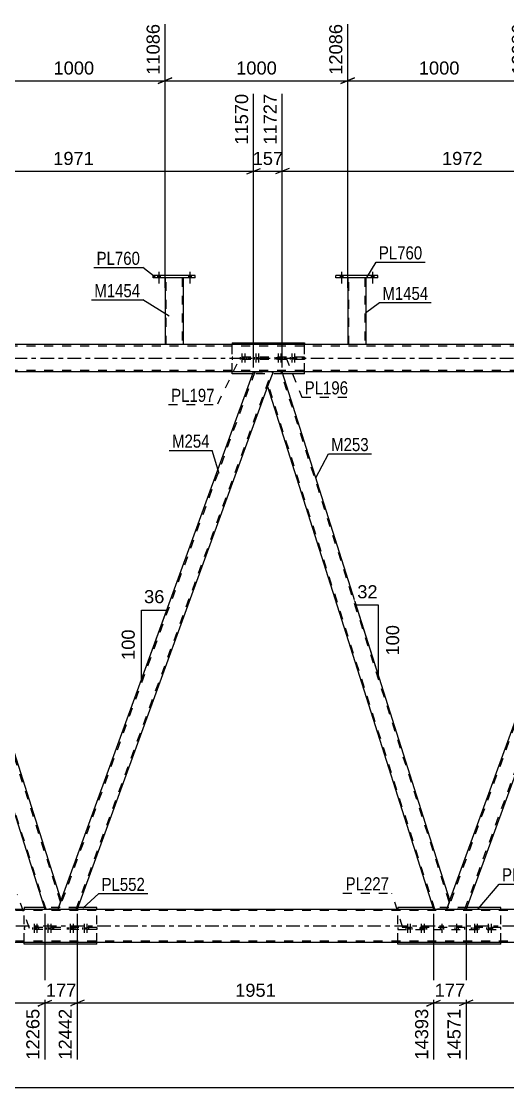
# Model space of a CAD drawing. Header units: millimetres. Extents: x -135 to 706, y -401 to 193.
# Drawn here: x 372 to 478.5, y -159.9 to 73.9 of the extents above; entities that cross this region are included whole.
import ezdxf

# ---------------------------------------------------------------- set-up
doc = ezdxf.new("R2010")
doc.units = ezdxf.units.MM
doc.linetypes.add('DXK_LINE_DOT2', pattern=[3.9198, 1.9599, -1.9599])
doc.linetypes.add('DXK_LINE_DOT3', pattern=[5.9187, 2.979, -0.9799, 0.9799, -0.9799])
doc.styles.add('Arial', font='arial.ttf', dxfattribs={"height": 0.2})
doc.styles.add('Arial Narrow', font='ARIALN.TTF', dxfattribs={"height": 0.2})

# ---------------------------------------------------------------- blocks, each defined once
blk = doc.blocks.new('Bolt-717262918-3137 - 3120')
at = {"color": 1, "linetype": 'DXK_LINE_DOT2'}
for p, q in [((382.37, -124.76), (382.37, -125.24)), ((382.73, -123.96), (382.73, -126.96)), ((382.97, -124.76), (382.97, -125.24)), ((383.09, -124.76), (383.09, -125.24)), ((383.33, -123.96), (383.33, -126.96)), ((383.69, -124.76), (383.69, -125.24)), ((385.39, -124.76), (385.39, -125.24)), ((385.75, -123.96), (385.75, -126.96)), ((385.99, -124.76), (385.99, -125.24)), ((386.11, -124.76), (386.11, -125.24)), ((386.35, -123.96), (386.35, -126.96)), ((386.71, -124.76), (386.71, -125.24))]:
    blk.add_line(p, q, dxfattribs=at)
blk = doc.blocks.new('Bolt-717262918-3342 - 3120')
at = {"color": 1, "linetype": 'DXK_LINE_DOT2'}
for p, q in [((419.96, 0.24), (419.96, -0.24)), ((420.32, 1.04), (420.32, -1.96)), ((420.56, 0.24), (420.56, -0.24)), ((420.68, 0.24), (420.68, -0.24)), ((420.92, 1.04), (420.92, -1.96)), ((421.28, 0.24), (421.28, -0.24)), ((422.97, 0.24), (422.97, -0.24)), ((423.33, 1.04), (423.33, -1.96)), ((423.58, 0.24), (423.58, -0.24)), ((423.69, 0.24), (423.69, -0.24)), ((423.94, 1.04), (423.94, -1.96)), ((424.3, 0.24), (424.3, -0.24))]:
    blk.add_line(p, q, dxfattribs=at)
blk = doc.blocks.new('Bolt-717262918-3162 - 3120')
at = {"color": 1, "linetype": 'DXK_LINE_DOT2'}
for p, q in [((463.76, -124.76), (463.76, -125.24)), ((463.76, -124.76), (463.76, -125.24)), ((464.12, -123.96), (464.12, -126.96)), ((464.12, -123.96), (464.12, -126.96)), ((464.48, -124.76), (464.48, -125.24)), ((464.48, -124.76), (464.48, -125.24)), ((466.96, -124.76), (466.96, -125.24)), ((466.96, -124.76), (466.96, -125.24)), ((467.32, -123.96), (467.32, -126.96)), ((467.32, -123.96), (467.32, -126.96)), ((467.68, -124.76), (467.68, -125.24)), ((467.68, -124.76), (467.68, -125.24))]:
    blk.add_line(p, q, dxfattribs=at)
blk = doc.blocks.new('Bolt-717262918-3400 - 3120')
at = {"linetype": 'Continuous'}
for points in [[(401.82, 17.64), (402.38, 17.64), (402.38, 18.12), (401.82, 18.12)], [(401.82, 17.64), (402.38, 17.64), (402.38, 18.12), (401.82, 18.12)], [(408.62, 17.64), (409.18, 17.64), (409.18, 18.12), (408.62, 18.12)], [(408.62, 17.64), (409.18, 17.64), (409.18, 18.12), (408.62, 18.12)]]:
    blk.add_hatch(color=1, dxfattribs=at).paths.add_polyline_path(points)
at = {"color": 1, "linetype": 'Continuous'}
for p, q in [((402.1, 18.92), (402.1, 16.4)), ((402.1, 18.92), (402.1, 16.4)), ((408.9, 18.92), (408.9, 16.4)), ((408.9, 18.92), (408.9, 16.4)), ((401.82, 18.12), (401.82, 17.64)), ((401.82, 18.12), (401.82, 17.64)), ((402.38, 18.12), (402.38, 17.64)), ((402.38, 18.12), (402.38, 17.64)), ((408.62, 18.12), (408.62, 17.64)), ((408.62, 18.12), (408.62, 17.64)), ((409.18, 18.12), (409.18, 17.64)), ((409.18, 18.12), (409.18, 17.64))]:
    blk.add_line(p, q, dxfattribs=at)
blk = doc.blocks.new('Part-717262918-3303 - 3120')
at = {"color": 7, "linetype": 'DXK_LINE_DOT2'}
for p, q in [((423.12, -3), (380.26, -120.79)), ((384, -120.79), (426.86, -3)), ((422.86, -3), (427.12, -3)), ((427.12, -3), (425.95, -6.21)), ((380.73, -118.79), (380, -120.79)), ((384.26, -120.79), (380, -120.79))]:
    blk.add_line(p, q, dxfattribs=at)
at = {"color": 2, "linetype": 'Continuous'}
for p, q in [((380.73, -118.79), (422.86, -3)), ((425.95, -6.21), (384.26, -120.79))]:
    blk.add_line(p, q, dxfattribs=at)
blk = doc.blocks.new('Part-717262918-3308 - 3120')
at = {"color": 7, "linetype": 'DXK_LINE_DOT2'}
for p, q in [((508.26, -3), (465.39, -120.79)), ((469.14, -120.79), (512.01, -3)), ((508.01, -3), (512.26, -3)), ((512.26, -3), (511.1, -6.21)), ((465.86, -118.8), (465.13, -120.79)), ((469.39, -120.79), (465.13, -120.79))]:
    blk.add_line(p, q, dxfattribs=at)
at = {"color": 2, "linetype": 'Continuous'}
for p, q in [((465.86, -118.8), (508.01, -3)), ((511.1, -6.21), (469.39, -120.79))]:
    blk.add_line(p, q, dxfattribs=at)
blk = doc.blocks.new('Bolt-717262918-3340 - 3120')
at = {"color": 1, "linetype": 'DXK_LINE_DOT2'}
for p, q in [((427.87, 0.24), (427.87, -0.24)), ((428.23, 1.04), (428.23, -1.96)), ((428.47, 0.24), (428.47, -0.24)), ((428.59, 0.24), (428.59, -0.24)), ((428.83, 1.04), (428.83, -1.96)), ((429.19, 0.24), (429.19, -0.24)), ((430.88, 0.24), (430.88, -0.24)), ((431.24, 1.04), (431.24, -1.96)), ((431.48, 0.24), (431.48, -0.24)), ((431.6, 0.24), (431.6, -0.24)), ((431.84, 1.04), (431.84, -1.96)), ((432.2, 0.24), (432.2, -0.24))]:
    blk.add_line(p, q, dxfattribs=at)
blk = doc.blocks.new('Bolt-717262918-3341 - 3120')
at = {"linetype": 'Continuous'}
for points in [[(441.82, 17.64), (442.38, 17.64), (442.38, 18.12), (441.82, 18.12)], [(441.82, 17.64), (442.38, 17.64), (442.38, 18.12), (441.82, 18.12)], [(448.62, 17.64), (449.18, 17.64), (449.18, 18.12), (448.62, 18.12)], [(448.62, 17.64), (449.18, 17.64), (449.18, 18.12), (448.62, 18.12)]]:
    blk.add_hatch(color=1, dxfattribs=at).paths.add_polyline_path(points)
at = {"color": 1, "linetype": 'Continuous'}
for p, q in [((442.1, 18.92), (442.1, 16.4)), ((442.1, 18.92), (442.1, 16.4)), ((448.9, 18.92), (448.9, 16.4)), ((448.9, 18.92), (448.9, 16.4)), ((441.82, 18.12), (441.82, 17.64)), ((441.82, 18.12), (441.82, 17.64)), ((442.38, 18.12), (442.38, 17.64)), ((442.38, 18.12), (442.38, 17.64)), ((448.62, 18.12), (448.62, 17.64)), ((448.62, 18.12), (448.62, 17.64)), ((449.18, 18.12), (449.18, 17.64)), ((449.18, 18.12), (449.18, 17.64))]:
    blk.add_line(p, q, dxfattribs=at)
blk = doc.blocks.new('Part-717262918-3389 - 3120')
at = {"color": 2, "linetype": 'Continuous'}
for p, q in [((427.12, -3), (425.95, -6.21)), ((465.86, -118.8), (429.13, -3)), ((425.95, -6.21), (462.3, -120.79)), ((465.86, -118.8), (465.59, -119.53)), ((465.59, -119.53), (465.13, -120.79))]:
    blk.add_line(p, q, dxfattribs=at)
at = {"color": 7, "linetype": 'DXK_LINE_DOT2'}
for p, q in [((429.13, -3), (427.12, -3)), ((465.73, -119.16), (428.88, -3)), ((462.55, -120.79), (426.09, -5.84)), ((465.84, -118.85), (465.59, -119.53)), ((465.13, -120.79), (462.3, -120.79))]:
    blk.add_line(p, q, dxfattribs=at)
blk = doc.blocks.new('Part-717262918-3417 - 3120')
at = {"color": 2, "linetype": 'Continuous'}
for p, q in [((377.04, -120.4), (372.66, -120.4)), ((372.66, -120.4), (372.66, -120.79)), ((388.51, -120.4), (384.4, -120.4)), ((388.51, -120.79), (388.51, -120.4)), ((372.66, -128.4), (372.66, -127.99)), ((388.51, -128.4), (372.66, -128.4)), ((388.51, -128.4), (388.51, -127.99))]:
    blk.add_line(p, q, dxfattribs=at)
at = {"color": 7, "linetype": 'DXK_LINE_DOT2'}
for p, q in [((372.66, -127.99), (372.66, -120.79)), ((384.4, -120.4), (377.04, -120.4)), ((388.51, -127.99), (388.51, -120.79))]:
    blk.add_line(p, q, dxfattribs=at)
blk = doc.blocks.new('Part-717262918-3502 - 3120')
at = {"color": 2, "linetype": 'Continuous'}
for p, q in [((418.15, 3.4), (418.15, 3)), ((418.15, 3.4), (434.01, 3.4)), ((434.01, 3.4), (434.01, 3)), ((418.15, -3.4), (418.15, -3)), ((422.72, -3.4), (418.15, -3.4)), ((434.01, -3.4), (429.26, -3.4)), ((434.01, -3.4), (434.01, -3))]:
    blk.add_line(p, q, dxfattribs=at)
at = {"color": 7, "linetype": 'DXK_LINE_DOT2'}
for p, q in [((418.15, -3), (418.15, 3)), ((434.01, -3), (434.01, 3)), ((429.26, -3.4), (422.72, -3.4))]:
    blk.add_line(p, q, dxfattribs=at)
blk = doc.blocks.new('Part-717262918-3507 - 3120')
at = {"color": 7, "linetype": 'DXK_LINE_DOT2'}
for p, q in [((434.01, 0.24), (418.15, 0.24)), ((418.15, 0.24), (418.15, -0.24)), ((424.56, 0.24), (424.56, -0.24)), ((427.6, -0.24), (427.6, 0.24)), ((434.01, 0.24), (434.01, -0.24)), ((434.01, -0.24), (418.15, -0.24))]:
    blk.add_line(p, q, dxfattribs=at)
blk = doc.blocks.new('Part-717262918-3523 - 3120')
at = {"color": 2, "linetype": 'Continuous'}
for p, q in [((462.17, -120.4), (454.42, -120.4)), ((454.42, -120.4), (454.42, -120.79)), ((477.02, -120.4), (469.53, -120.4)), ((477.02, -120.79), (477.02, -120.4)), ((454.42, -128.4), (454.42, -127.99)), ((477.02, -128.4), (454.42, -128.4)), ((477.02, -128.4), (477.02, -127.99))]:
    blk.add_line(p, q, dxfattribs=at)
at = {"color": 7, "linetype": 'DXK_LINE_DOT2'}
for p, q in [((454.42, -127.99), (454.42, -120.79)), ((469.53, -120.4), (462.17, -120.4)), ((477.02, -127.99), (477.02, -120.79))]:
    blk.add_line(p, q, dxfattribs=at)
blk = doc.blocks.new('Part-717262918-3558 - 3120')
at = {"color": 2, "linetype": 'Continuous'}
for p, q in [((341.99, -3), (340.83, -6.21)), ((380.73, -118.79), (344.01, -3)), ((340.83, -6.21), (377.16, -120.79)), ((380.73, -118.79), (380.46, -119.53)), ((380.46, -119.53), (380, -120.79))]:
    blk.add_line(p, q, dxfattribs=at)
at = {"color": 7, "linetype": 'DXK_LINE_DOT2'}
for p, q in [((344.01, -3), (341.99, -3)), ((380.59, -119.16), (343.76, -3)), ((377.41, -120.79), (340.96, -5.84)), ((380.71, -118.85), (380.46, -119.53)), ((380, -120.79), (377.16, -120.79))]:
    blk.add_line(p, q, dxfattribs=at)
blk = doc.blocks.new('Bolt-717262918-3560 - 3120')
at = {"color": 1, "linetype": 'DXK_LINE_DOT2'}
for p, q in [((456.22, -124.76), (456.22, -125.24)), ((456.58, -123.96), (456.58, -126.96)), ((456.82, -124.76), (456.82, -125.24)), ((456.94, -124.76), (456.94, -125.24)), ((457.18, -123.96), (457.18, -126.96)), ((457.54, -124.76), (457.54, -125.24)), ((459.24, -124.76), (459.24, -125.24)), ((459.6, -123.96), (459.6, -126.96)), ((459.84, -124.76), (459.84, -125.24)), ((459.96, -124.76), (459.96, -125.24)), ((460.2, -123.96), (460.2, -126.96)), ((460.56, -124.76), (460.56, -125.24))]:
    blk.add_line(p, q, dxfattribs=at)
blk = doc.blocks.new('Bolt-717262918-3571 - 3120')
at = {"color": 1, "linetype": 'DXK_LINE_DOT2'}
for p, q in [((374.46, -124.76), (374.46, -125.24)), ((374.82, -123.96), (374.82, -126.96)), ((375.06, -124.76), (375.06, -125.24)), ((375.18, -124.76), (375.18, -125.24)), ((375.42, -123.96), (375.42, -126.96)), ((375.78, -124.76), (375.78, -125.24)), ((377.48, -124.76), (377.48, -125.24)), ((377.84, -123.96), (377.84, -126.96)), ((378.08, -124.76), (378.08, -125.24)), ((378.2, -124.76), (378.2, -125.24)), ((378.44, -123.96), (378.44, -126.96)), ((378.8, -124.76), (378.8, -125.24))]:
    blk.add_line(p, q, dxfattribs=at)
blk = doc.blocks.new('Part-717262918-3653 - 3120')
at = {"color": 2, "linetype": 'Continuous'}
for p, q in [((440.9, 17.64), (440.9, 18.12)), ((450.1, 18.12), (440.9, 18.12)), ((450.1, 17.64), (440.9, 17.64)), ((450.1, 17.64), (450.1, 18.12))]:
    blk.add_line(p, q, dxfattribs=at)
blk = doc.blocks.new('Part-717262918-3576 - 3120')
at = {"color": 7, "linetype": 'DXK_LINE_DOT2'}
for p, q in [((388.51, -124.76), (372.66, -124.76)), ((372.66, -124.76), (372.66, -125.24)), ((388.51, -125.24), (372.66, -125.24)), ((379.07, -124.76), (379.07, -125.24)), ((382.1, -125.24), (382.1, -124.76)), ((388.51, -124.76), (388.51, -125.24))]:
    blk.add_line(p, q, dxfattribs=at)
blk = doc.blocks.new('Part-717262918-3605 - 3120')
at = {"color": 7, "linetype": 'DXK_LINE_DOT2'}
for p, q in [((629.87, 2.68), (-39.95, 2.68)), ((629.87, -2.68), (-39.95, -2.68))]:
    blk.add_line(p, q, dxfattribs=at)
at = {"color": 2, "linetype": 'Continuous'}
for p, q in [((629.87, 3), (-35.95, 3)), ((629.87, -3), (-35.95, -3))]:
    blk.add_line(p, q, dxfattribs=at)
at = {"color": 7, "linetype": 'DXK_LINE_DOT3'}
blk.add_line((-49.95, 0), (629.87, 0), dxfattribs=at)
blk = doc.blocks.new('Part-717262918-3658 - 3120')
at = {"color": 2, "linetype": 'Continuous'}
for p, q in [((443.5, 17.64), (443.5, 3)), ((447.5, 3), (447.5, 17.64))]:
    blk.add_line(p, q, dxfattribs=at)
at = {"color": 7, "linetype": 'DXK_LINE_DOT2'}
for p, q in [((447.5, 17.64), (443.5, 17.64)), ((443.74, 3), (443.74, 17.64)), ((447.26, 17.64), (447.26, 3)), ((447.5, 3), (443.5, 3)), ((443.5, 3), (443.5, 3)), ((447.5, 3), (447.5, 3)), ((447.5, 3), (447.5, 3))]:
    blk.add_line(p, q, dxfattribs=at)
blk = doc.blocks.new('Part-717262918-3663 - 3120')
at = {"color": 2, "linetype": 'Continuous'}
for p, q in [((400.9, 17.64), (400.9, 18.12)), ((410.1, 18.12), (400.9, 18.12)), ((410.1, 17.64), (400.9, 17.64)), ((410.1, 17.64), (410.1, 18.12))]:
    blk.add_line(p, q, dxfattribs=at)
blk = doc.blocks.new('Bolt-717262918-3715 - 3120')
at = {"color": 1, "linetype": 'DXK_LINE_DOT2'}
for p, q in [((470.88, -124.76), (470.88, -125.24)), ((471.24, -123.96), (471.24, -126.96)), ((471.48, -124.76), (471.48, -125.24)), ((471.6, -124.76), (471.6, -125.24)), ((471.84, -123.96), (471.84, -126.96)), ((472.2, -124.76), (472.2, -125.24)), ((473.9, -124.76), (473.9, -125.24)), ((474.26, -123.96), (474.26, -126.96)), ((474.5, -124.76), (474.5, -125.24)), ((474.62, -124.76), (474.62, -125.24)), ((474.86, -123.96), (474.86, -126.96)), ((475.22, -124.76), (475.22, -125.24))]:
    blk.add_line(p, q, dxfattribs=at)
blk = doc.blocks.new('Part-717262918-3720 - 3120')
at = {"color": 7, "linetype": 'DXK_LINE_DOT2'}
for p, q in [((454.42, -124.76), (454.42, -125.24)), ((477.02, -124.76), (454.42, -124.76)), ((454.42, -125.24), (477.02, -125.24)), ((460.82, -125.24), (460.82, -124.76)), ((462.32, -125.24), (462.32, -124.76)), ((469.12, -125.24), (469.12, -124.76)), ((470.61, -125.24), (470.61, -124.76)), ((477.02, -125.24), (477.02, -124.76))]:
    blk.add_line(p, q, dxfattribs=at)
blk = doc.blocks.new('Part-717262918-3742 - 3120')
at = {"color": 2, "linetype": 'Continuous'}
for p, q in [((-61.23, -120.79), (619.67, -120.79)), ((-61.23, -127.99), (619.67, -127.99))]:
    blk.add_line(p, q, dxfattribs=at)
at = {"color": 7, "linetype": 'DXK_LINE_DOT2'}
for p, q in [((619.67, -121.03), (-61.23, -121.03)), ((619.67, -127.75), (-61.23, -127.75))]:
    blk.add_line(p, q, dxfattribs=at)
at = {"color": 7, "linetype": 'DXK_LINE_DOT3'}
blk.add_line((-61.23, -124.39), (629.67, -124.39), dxfattribs=at)
blk = doc.blocks.new('Part-717262918-3763 - 3120')
at = {"color": 2, "linetype": 'Continuous'}
for p, q in [((403.5, 17.64), (403.5, 3)), ((407.5, 3), (407.5, 17.64))]:
    blk.add_line(p, q, dxfattribs=at)
at = {"color": 7, "linetype": 'DXK_LINE_DOT2'}
for p, q in [((407.5, 17.64), (403.5, 17.64)), ((403.74, 3), (403.74, 17.64)), ((407.26, 17.64), (407.26, 3)), ((407.5, 3), (403.5, 3)), ((403.5, 3), (403.5, 3)), ((407.5, 3), (407.5, 3)), ((407.5, 3), (407.5, 3))]:
    blk.add_line(p, q, dxfattribs=at)
blk = doc.blocks.new('StraightDimension-717262918-4213 - 3120')
at = {"color": 7, "linetype": 'Continuous'}
for p, q in [((469.39, -121.79), (469.39, -153.73)), ((547.43, -121.79), (547.43, -153.73)), ((470.89, -140.71), (467.89, -141.91)), ((469.39, -141.31), (547.43, -141.31)), ((545.93, -141.91), (548.93, -140.71))]:
    blk.add_line(p, q, dxfattribs=at)
at = {"color": 0}
blk.add_wipeout([(513.46, -140.56), (513.46, -136.36), (503.36, -136.36), (503.36, -140.56)], dxfattribs=at)
at = {"color": 0, "linetype": 'Continuous'}
blk.add_wipeout([(546.83, -142.01), (542.63, -142.01), (542.63, -154.33), (546.83, -154.33)], dxfattribs=at)
at = {"color": 3, "style": 'Arial'}
blk.add_text('1951', height=2.865, dxfattribs=at).set_placement((503.96, -139.96))
at = {"color": 3, "linetype": 'Continuous', "style": 'Arial'}
blk.add_text('16522', height=2.865, rotation=90.0002, dxfattribs=at).set_placement((546.23, -153.73))
blk = doc.blocks.new('StraightDimension-717262918-5024 - 3120')
at = {"color": 7, "linetype": 'Continuous'}
for p, q in [((422.86, -2), (422.86, 57.95)), ((429.13, -2), (429.13, 57.95)), ((421.36, 40.43), (424.36, 41.63)), ((422.86, 41.03), (429.13, 41.03)), ((430.63, 41.63), (427.63, 40.43))]:
    blk.add_line(p, q, dxfattribs=at)
at = {"color": 0}
blk.add_wipeout([(429.93, 41.78), (429.93, 45.98), (422.06, 45.98), (422.06, 41.78)], dxfattribs=at)
at = {"color": 0, "linetype": 'Continuous'}
blk.add_wipeout([(428.53, 58.55), (424.33, 58.55), (424.33, 46.23), (428.53, 46.23)], dxfattribs=at)
at = {"color": 3, "linetype": 'Continuous', "style": 'Arial'}
blk.add_text('11727', height=2.865, rotation=90.0002, dxfattribs=at).set_placement((427.93, 46.83))
at = {"color": 3, "style": 'Arial'}
blk.add_text('157', height=2.865, dxfattribs=at).set_placement((422.66, 42.38))
blk = doc.blocks.new('AngleDimension-717262918-9837 - 3120')
at = {"color": 7, "linetype": 'Continuous'}
for p, q in [((448.04, -62.63), (445.34, -54.11)), ((450.24, -54.11), (445.34, -54.11)), ((450.24, -69.55), (445.34, -54.11)), ((450.24, -69.55), (450.24, -54.11))]:
    blk.add_line(p, q, dxfattribs=at)
at = {"color": 0}
for points in [[(450.61, -53.21), (450.61, -49.01), (444.97, -49.01), (444.97, -53.21)], [(455.34, -57.89), (451.14, -57.89), (451.14, -65.76), (455.34, -65.76)]]:
    blk.add_wipeout(points, dxfattribs=at)
at = {"color": 3, "style": 'Arial'}
blk.add_text('32', height=2.865, dxfattribs=at).set_placement((445.57, -52.61))
blk.add_text('100', height=2.865, rotation=90.0002, dxfattribs=at).set_placement((454.74, -65.16))
blk = doc.blocks.new('StraightDimension-717262918-10245 - 3120')
at = {"color": 7, "linetype": 'Continuous'}
for p, q in [((443.5, 15.44), (443.5, 73.27)), ((483.5, 15.44), (483.5, 73.27)), ((445, 61.45), (442, 60.25)), ((443.5, 60.85), (483.5, 60.85)), ((482, 60.25), (485, 61.45))]:
    blk.add_line(p, q, dxfattribs=at)
at = {"color": 0, "linetype": 'Continuous'}
blk.add_wipeout([(482.9, 73.87), (478.7, 73.87), (478.7, 61.55), (482.9, 61.55)], dxfattribs=at)
at = {"color": 0}
blk.add_wipeout([(468.55, 61.6), (468.55, 65.8), (458.45, 65.8), (458.45, 61.6)], dxfattribs=at)
at = {"color": 3, "linetype": 'Continuous', "style": 'Arial'}
blk.add_text('13086', height=2.865, rotation=90.0002, dxfattribs=at).set_placement((482.3, 62.15))
at = {"color": 3, "style": 'Arial'}
blk.add_text('1000', height=2.865, dxfattribs=at).set_placement((459.05, 62.2))
blk = doc.blocks.new('StraightDimension-717262918-4333 - 3120')
at = {"color": 7, "linetype": 'Continuous'}
for p, q in [((299.12, -121.79), (299.12, -153.73)), ((377.16, -121.79), (377.16, -153.73)), ((300.62, -140.71), (297.62, -141.91)), ((299.12, -141.31), (377.16, -141.31)), ((375.66, -141.91), (378.66, -140.71))]:
    blk.add_line(p, q, dxfattribs=at)
at = {"color": 0}
blk.add_wipeout([(343.19, -140.56), (343.19, -136.36), (333.1, -136.36), (333.1, -140.56)], dxfattribs=at)
at = {"color": 0, "linetype": 'Continuous'}
blk.add_wipeout([(376.56, -142.01), (372.36, -142.01), (372.36, -154.33), (376.56, -154.33)], dxfattribs=at)
at = {"color": 3, "style": 'Arial'}
blk.add_text('1951', height=2.865, dxfattribs=at).set_placement((333.7, -139.96))
at = {"color": 3, "linetype": 'Continuous', "style": 'Arial'}
blk.add_text('12265', height=2.865, rotation=90.0002, dxfattribs=at).set_placement((375.96, -153.73))
blk = doc.blocks.new('AngleDimension-717262918-9822 - 3120')
at = {"color": 7, "linetype": 'Continuous'}
for p, q in [((398.34, -55.18), (403.88, -55.18)), ((398.34, -70.4), (403.88, -55.18)), ((398.34, -70.4), (398.34, -55.18)), ((399.2, -68.01), (403.88, -55.18))]:
    blk.add_line(p, q, dxfattribs=at)
at = {"color": 0}
for points in [[(403.93, -54.28), (403.93, -50.08), (398.28, -50.08), (398.28, -54.28)], [(397.44, -58.85), (393.24, -58.85), (393.24, -66.72), (397.44, -66.72)]]:
    blk.add_wipeout(points, dxfattribs=at)
at = {"color": 3, "style": 'Arial'}
blk.add_text('36', height=2.865, dxfattribs=at).set_placement((398.88, -53.68))
blk.add_text('100', height=2.865, rotation=90.0002, dxfattribs=at).set_placement((396.84, -66.12))
blk = doc.blocks.new('StraightDimension-717262918-4189 - 3120')
at = {"color": 7, "linetype": 'Continuous'}
for p, q in [((377.16, -121.79), (377.16, -153.73)), ((384.26, -121.79), (384.26, -153.73)), ((375.66, -141.91), (378.66, -140.71)), ((377.16, -141.31), (384.26, -141.31)), ((385.76, -140.71), (382.76, -141.91))]:
    blk.add_line(p, q, dxfattribs=at)
at = {"color": 0}
blk.add_wipeout([(384.64, -140.56), (384.64, -136.36), (376.77, -136.36), (376.77, -140.56)], dxfattribs=at)
at = {"color": 0, "linetype": 'Continuous'}
blk.add_wipeout([(383.66, -142.01), (379.46, -142.01), (379.46, -154.33), (383.66, -154.33)], dxfattribs=at)
at = {"color": 3, "style": 'Arial'}
blk.add_text('177', height=2.865, dxfattribs=at).set_placement((377.37, -139.96))
at = {"color": 3, "linetype": 'Continuous', "style": 'Arial'}
blk.add_text('12442', height=2.865, rotation=90.0002, dxfattribs=at).set_placement((383.06, -153.73))
blk = doc.blocks.new('StraightDimension-717262918-4261 - 3120')
at = {"color": 7, "linetype": 'Continuous'}
for p, q in [((384.26, -121.79), (384.26, -153.73)), ((462.3, -121.79), (462.3, -153.73)), ((385.76, -140.71), (382.76, -141.91)), ((384.26, -141.31), (462.3, -141.31)), ((460.8, -141.91), (463.8, -140.71))]:
    blk.add_line(p, q, dxfattribs=at)
at = {"color": 0}
blk.add_wipeout([(428.32, -140.56), (428.32, -136.36), (418.23, -136.36), (418.23, -140.56)], dxfattribs=at)
at = {"color": 0, "linetype": 'Continuous'}
blk.add_wipeout([(461.7, -142.01), (457.5, -142.01), (457.5, -154.33), (461.7, -154.33)], dxfattribs=at)
at = {"color": 3, "style": 'Arial'}
blk.add_text('1951', height=2.865, dxfattribs=at).set_placement((418.83, -139.96))
at = {"color": 3, "linetype": 'Continuous', "style": 'Arial'}
blk.add_text('14393', height=2.865, rotation=90.0002, dxfattribs=at).set_placement((461.1, -153.73))
blk = doc.blocks.new('StraightDimension-717262918-4357 - 3120')
at = {"color": 7, "linetype": 'Continuous'}
for p, q in [((462.3, -121.79), (462.3, -153.73)), ((469.39, -121.79), (469.39, -153.73)), ((460.8, -141.91), (463.8, -140.71)), ((462.3, -141.31), (469.39, -141.31)), ((470.89, -140.71), (467.89, -141.91))]:
    blk.add_line(p, q, dxfattribs=at)
at = {"color": 0}
blk.add_wipeout([(469.78, -140.56), (469.78, -136.36), (461.91, -136.36), (461.91, -140.56)], dxfattribs=at)
at = {"color": 0, "linetype": 'Continuous'}
blk.add_wipeout([(468.79, -142.01), (464.59, -142.01), (464.59, -154.33), (468.79, -154.33)], dxfattribs=at)
at = {"color": 3, "style": 'Arial'}
blk.add_text('177', height=2.865, dxfattribs=at).set_placement((462.51, -139.96))
at = {"color": 3, "linetype": 'Continuous', "style": 'Arial'}
blk.add_text('14571', height=2.865, rotation=90.0002, dxfattribs=at).set_placement((468.19, -153.73))
blk = doc.blocks.new('StraightDimension-717262918-4993 - 3120')
at = {"color": 7, "linetype": 'Continuous'}
for p, q in [((422.86, -2), (422.86, 57.95)), ((344.01, -2), (344.01, 55.72)), ((345.51, 41.63), (342.51, 40.43)), ((344.01, 41.03), (422.86, 41.03)), ((421.36, 40.43), (424.36, 41.63))]:
    blk.add_line(p, q, dxfattribs=at)
at = {"color": 0, "linetype": 'Continuous'}
blk.add_wipeout([(422.26, 58.55), (418.06, 58.55), (418.06, 46.23), (422.26, 46.23)], dxfattribs=at)
at = {"color": 0}
blk.add_wipeout([(388.48, 41.78), (388.48, 45.98), (378.39, 45.98), (378.39, 41.78)], dxfattribs=at)
at = {"color": 3, "linetype": 'Continuous', "style": 'Arial'}
blk.add_text('11570', height=2.865, rotation=90.0002, dxfattribs=at).set_placement((421.66, 46.83))
at = {"color": 3, "style": 'Arial'}
blk.add_text('1971', height=2.865, dxfattribs=at).set_placement((378.99, 42.38))
blk = doc.blocks.new('StraightDimension-717262918-5055 - 3120')
at = {"color": 7, "linetype": 'Continuous'}
for p, q in [((429.13, -2), (429.13, 57.95)), ((508.01, -2), (508.01, 57.95)), ((430.63, 41.63), (427.63, 40.43)), ((429.13, 41.03), (508.01, 41.03)), ((506.51, 40.43), (509.51, 41.63))]:
    blk.add_line(p, q, dxfattribs=at)
at = {"color": 0, "linetype": 'Continuous'}
blk.add_wipeout([(507.41, 58.55), (503.21, 58.55), (503.21, 46.23), (507.41, 46.23)], dxfattribs=at)
at = {"color": 0}
blk.add_wipeout([(473.62, 41.78), (473.62, 45.98), (463.52, 45.98), (463.52, 41.78)], dxfattribs=at)
at = {"color": 3, "linetype": 'Continuous', "style": 'Arial'}
blk.add_text('13699', height=2.865, rotation=90.0002, dxfattribs=at).set_placement((506.81, 46.83))
at = {"color": 3, "style": 'Arial'}
blk.add_text('1972', height=2.865, dxfattribs=at).set_placement((464.12, 42.38))
blk = doc.blocks.new('StraightDimension-717262918-5216 - 3120')
at = {"color": 7, "linetype": 'Continuous'}
blk.add_line((-74.13, -159.88), (662.61, -159.88), dxfattribs=at)
blk = doc.blocks.new('StraightDimension-717262918-10246 - 3120')
at = {"color": 7, "linetype": 'Continuous'}
for p, q in [((403.5, 15.44), (403.5, 73.27)), ((443.5, 15.44), (443.5, 73.27)), ((405, 61.45), (402, 60.25)), ((403.5, 60.85), (443.5, 60.85)), ((442, 60.25), (445, 61.45))]:
    blk.add_line(p, q, dxfattribs=at)
at = {"color": 0, "linetype": 'Continuous'}
blk.add_wipeout([(442.9, 73.87), (438.7, 73.87), (438.7, 61.55), (442.9, 61.55)], dxfattribs=at)
at = {"color": 0}
blk.add_wipeout([(428.55, 61.6), (428.55, 65.8), (418.45, 65.8), (418.45, 61.6)], dxfattribs=at)
at = {"color": 3, "linetype": 'Continuous', "style": 'Arial'}
blk.add_text('12086', height=2.865, rotation=90.0002, dxfattribs=at).set_placement((442.3, 62.15))
at = {"color": 3, "style": 'Arial'}
blk.add_text('1000', height=2.865, dxfattribs=at).set_placement((419.05, 62.2))
blk = doc.blocks.new('StraightDimension-717262918-10247 - 3120')
at = {"color": 7, "linetype": 'Continuous'}
for p, q in [((363.5, 15.44), (363.5, 73.27)), ((403.5, 15.44), (403.5, 73.27)), ((365, 61.45), (362, 60.25)), ((363.5, 60.85), (403.5, 60.85)), ((402, 60.25), (405, 61.45))]:
    blk.add_line(p, q, dxfattribs=at)
at = {"color": 0, "linetype": 'Continuous'}
blk.add_wipeout([(402.9, 73.87), (398.7, 73.87), (398.7, 61.55), (402.9, 61.55)], dxfattribs=at)
at = {"color": 0}
blk.add_wipeout([(388.55, 61.6), (388.55, 65.8), (378.45, 65.8), (378.45, 61.6)], dxfattribs=at)
at = {"color": 3, "linetype": 'Continuous', "style": 'Arial'}
blk.add_text('11086', height=2.865, rotation=90.0002, dxfattribs=at).set_placement((402.3, 62.15))
at = {"color": 3, "style": 'Arial'}
blk.add_text('1000', height=2.865, dxfattribs=at).set_placement((379.05, 62.2))
blk = doc.blocks.new('Mark-717262918-3299 - 3120')
at = {"color": 0}
blk.add_wipeout([(413.23, -19.59), (413.23, -16.59), (405.01, -16.59), (405.01, -19.59)], dxfattribs=at)
blk.add_wipeout([(413.23, -19.59), (413.23, -16.59), (405.01, -16.59), (405.01, -19.59)], dxfattribs=at)
at = {"color": 30, "linetype": 'Continuous'}
for p in [(404.41, -20.19), (415.3, -25.23)]:
    blk.add_line(p, (413.83, -20.19), dxfattribs=at)
at = {"color": 3, "style": 'Arial Narrow'}
blk.add_text('M254', height=2.863, dxfattribs=at).set_placement((405.01, -19.59))
blk = doc.blocks.new('Mark-717262918-3716 - 3120')
at = {"color": 0}
blk.add_wipeout([(452.52, -116.63), (452.52, -113.63), (443.02, -113.63), (443.02, -116.63)], dxfattribs=at)
blk.add_wipeout([(452.52, -116.63), (452.52, -113.63), (443.02, -113.63), (443.02, -116.63)], dxfattribs=at)
at = {"color": 30, "linetype": 'DXK_LINE_DOT2'}
for p in [(442.42, -117.23), (455.57, -124.81)]:
    blk.add_line(p, (453.12, -117.23), dxfattribs=at)
at = {"color": 3, "style": 'Arial Narrow'}
blk.add_text('PL227', height=2.863, dxfattribs=at).set_placement((443.02, -116.63))
blk = doc.blocks.new('Mark-717262918-3385 - 3120')
at = {"color": 0}
blk.add_wipeout([(448.07, -20.34), (448.07, -17.34), (439.85, -17.34), (439.85, -20.34)], dxfattribs=at)
blk.add_wipeout([(448.07, -20.34), (448.07, -17.34), (439.85, -17.34), (439.85, -20.34)], dxfattribs=at)
at = {"color": 30, "linetype": 'Continuous'}
for p, q in [((436.48, -26.17), (439.25, -20.94)), ((439.25, -20.94), (448.67, -20.94))]:
    blk.add_line(p, q, dxfattribs=at)
at = {"color": 3, "style": 'Arial Narrow'}
blk.add_text('M253', height=2.863, dxfattribs=at).set_placement((439.85, -20.34))
blk = doc.blocks.new('Mark-717262918-3413 - 3120')
at = {"color": 0}
blk.add_wipeout([(399.08, -116.75), (399.08, -113.75), (389.57, -113.75), (389.57, -116.75)], dxfattribs=at)
blk.add_wipeout([(399.08, -116.75), (399.08, -113.75), (389.57, -113.75), (389.57, -116.75)], dxfattribs=at)
at = {"color": 30, "linetype": 'Continuous'}
for p, q in [((385.47, -120.51), (388.97, -117.35)), ((388.97, -117.35), (399.68, -117.35))]:
    blk.add_line(p, q, dxfattribs=at)
at = {"color": 3, "style": 'Arial Narrow'}
blk.add_text('PL552', height=2.863, dxfattribs=at).set_placement((389.57, -116.75))
blk = doc.blocks.new('Mark-717262918-3498 - 3120')
at = {"color": 0}
blk.add_wipeout([(414.32, -9.55), (414.32, -6.55), (404.82, -6.55), (404.82, -9.55)], dxfattribs=at)
blk.add_wipeout([(414.32, -9.55), (414.32, -6.55), (404.82, -6.55), (404.82, -9.55)], dxfattribs=at)
at = {"color": 30, "linetype": 'DXK_LINE_DOT2'}
for p in [(419.2, -1.26), (404.22, -10.15)]:
    blk.add_line(p, (414.92, -10.15), dxfattribs=at)
at = {"color": 3, "style": 'Arial Narrow'}
blk.add_text('PL197', height=2.863, dxfattribs=at).set_placement((404.82, -9.55))
blk = doc.blocks.new('Mark-717262918-3503 - 3120')
at = {"color": 0}
blk.add_wipeout([(443.57, -7.91), (443.57, -4.91), (434.06, -4.91), (434.06, -7.91)], dxfattribs=at)
blk.add_wipeout([(443.57, -7.91), (443.57, -4.91), (434.06, -4.91), (434.06, -7.91)], dxfattribs=at)
at = {"color": 30, "linetype": 'DXK_LINE_DOT2'}
for p, q in [((429.96, 0.24), (433.46, -8.51)), ((433.46, -8.51), (444.17, -8.51))]:
    blk.add_line(p, q, dxfattribs=at)
at = {"color": 3, "style": 'Arial Narrow'}
blk.add_text('PL196', height=2.863, dxfattribs=at).set_placement((434.06, -7.91))
blk = doc.blocks.new('Mark-717262918-3519 - 3120')
at = {"color": 0}
blk.add_wipeout([(486.77, -114.66), (486.77, -111.66), (477.27, -111.66), (477.27, -114.66)], dxfattribs=at)
blk.add_wipeout([(486.77, -114.66), (486.77, -111.66), (477.27, -111.66), (477.27, -114.66)], dxfattribs=at)
at = {"color": 30, "linetype": 'Continuous'}
for p, q in [((472.05, -120.7), (476.67, -115.26)), ((476.67, -115.26), (487.37, -115.26))]:
    blk.add_line(p, q, dxfattribs=at)
at = {"color": 3, "style": 'Arial Narrow'}
blk.add_text('PL551', height=2.863, dxfattribs=at).set_placement((477.27, -114.66))
blk = doc.blocks.new('Mark-717262918-3572 - 3120')
at = {"color": 0}
blk.add_wipeout([(370.53, -116.96), (370.53, -113.96), (361.02, -113.96), (361.02, -116.96)], dxfattribs=at)
blk.add_wipeout([(370.53, -116.96), (370.53, -113.96), (361.02, -113.96), (361.02, -116.96)], dxfattribs=at)
at = {"color": 30, "linetype": 'DXK_LINE_DOT2'}
for p in [(360.42, -117.56), (373.81, -124.97)]:
    blk.add_line(p, (371.13, -117.56), dxfattribs=at)
at = {"color": 3, "style": 'Arial Narrow'}
blk.add_text('PL228', height=2.863, dxfattribs=at).set_placement((361.02, -116.96))
blk = doc.blocks.new('Mark-717262918-3649 - 3120')
at = {"color": 0}
blk.add_wipeout([(459.81, 21.68), (459.81, 24.68), (450.3, 24.68), (450.3, 21.68)], dxfattribs=at)
blk.add_wipeout([(459.81, 21.68), (459.81, 24.68), (450.3, 24.68), (450.3, 21.68)], dxfattribs=at)
at = {"color": 30, "linetype": 'Continuous'}
for p, q in [((447.66, 17.68), (449.7, 21.08)), ((449.7, 21.08), (460.41, 21.08))]:
    blk.add_line(p, q, dxfattribs=at)
at = {"color": 3, "style": 'Arial Narrow'}
blk.add_text('PL760', height=2.863, dxfattribs=at).set_placement((450.3, 21.68))
blk = doc.blocks.new('Mark-717262918-3654 - 3120')
at = {"color": 0}
blk.add_wipeout([(461.12, 12.8), (461.12, 15.8), (451.07, 15.8), (451.07, 12.8)], dxfattribs=at)
blk.add_wipeout([(461.12, 12.8), (461.12, 15.8), (451.07, 15.8), (451.07, 12.8)], dxfattribs=at)
at = {"color": 30, "linetype": 'Continuous'}
for p, q in [((447.4, 9.96), (450.47, 12.2)), ((450.47, 12.2), (461.72, 12.2))]:
    blk.add_line(p, q, dxfattribs=at)
at = {"color": 3, "style": 'Arial Narrow'}
blk.add_text('M1454', height=2.863, dxfattribs=at).set_placement((451.07, 12.8))
blk = doc.blocks.new('Mark-717262918-3659 - 3120')
at = {"color": 0}
blk.add_wipeout([(397.99, 20.48), (397.99, 23.48), (388.49, 23.48), (388.49, 20.48)], dxfattribs=at)
blk.add_wipeout([(397.99, 20.48), (397.99, 23.48), (388.49, 23.48), (388.49, 20.48)], dxfattribs=at)
at = {"color": 30, "linetype": 'Continuous'}
for p in [(387.89, 19.88), (401.33, 17.76)]:
    blk.add_line(p, (398.59, 19.88), dxfattribs=at)
at = {"color": 3, "style": 'Arial Narrow'}
blk.add_text('PL760', height=2.863, dxfattribs=at).set_placement((388.49, 20.48))
blk = doc.blocks.new('Mark-717262918-3759 - 3120')
at = {"color": 0}
blk.add_wipeout([(398.03, 13.39), (398.03, 16.39), (387.98, 16.39), (387.98, 13.39)], dxfattribs=at)
blk.add_wipeout([(398.03, 13.39), (398.03, 16.39), (387.98, 16.39), (387.98, 13.39)], dxfattribs=at)
at = {"color": 30, "linetype": 'Continuous'}
for p in [(387.38, 12.79), (404.38, 9.26)]:
    blk.add_line(p, (398.63, 12.79), dxfattribs=at)
at = {"color": 3, "style": 'Arial Narrow'}
blk.add_text('M1454', height=2.863, dxfattribs=at).set_placement((387.98, 13.39))

msp = doc.modelspace()

# ---------------------------------------------------------------- block references
for name in ['Bolt-717262918-3400 - 3120', 'Bolt-717262918-3341 - 3120', 'Part-717262918-3663 - 3120', 'Part-717262918-3763 - 3120', 'Part-717262918-3653 - 3120', 'Part-717262918-3658 - 3120', 'Part-717262918-3605 - 3120', 'Part-717262918-3502 - 3120', 'Part-717262918-3507 - 3120', 'Bolt-717262918-3342 - 3120', 'Bolt-717262918-3340 - 3120', 'Part-717262918-3558 - 3120', 'Part-717262918-3303 - 3120', 'Part-717262918-3389 - 3120', 'Part-717262918-3308 - 3120', 'Part-717262918-3742 - 3120', 'Part-717262918-3417 - 3120', 'Part-717262918-3523 - 3120', 'Part-717262918-3576 - 3120', 'Bolt-717262918-3571 - 3120', 'Bolt-717262918-3137 - 3120', 'Part-717262918-3720 - 3120', 'Bolt-717262918-3560 - 3120', 'Bolt-717262918-3162 - 3120', 'Bolt-717262918-3715 - 3120']:
    msp.add_blockref(name, (0, 0))

# ---------------------------------------------------------------- next in the draw order: block references
for name in ['StraightDimension-717262918-10245 - 3120', 'StraightDimension-717262918-5024 - 3120', 'AngleDimension-717262918-9837 - 3120', 'AngleDimension-717262918-9822 - 3120', 'StraightDimension-717262918-4333 - 3120', 'StraightDimension-717262918-4213 - 3120']:
    msp.add_blockref(name, (0, 0))

# ---------------------------------------------------------------- next in the draw order: block references
for name in ['StraightDimension-717262918-4993 - 3120', 'StraightDimension-717262918-5055 - 3120', 'StraightDimension-717262918-4189 - 3120']:
    msp.add_blockref(name, (0, 0))

# ---------------------------------------------------------------- next in the draw order: block references
for name in ['StraightDimension-717262918-10246 - 3120', 'Mark-717262918-3649 - 3120', 'Mark-717262918-3654 - 3120', 'StraightDimension-717262918-4261 - 3120']:
    msp.add_blockref(name, (0, 0))

# ---------------------------------------------------------------- next in the draw order: block references
for name in ['StraightDimension-717262918-10247 - 3120', 'StraightDimension-717262918-4357 - 3120']:
    msp.add_blockref(name, (0, 0))

# ---------------------------------------------------------------- next in the draw order: block references
for name in ['Mark-717262918-3659 - 3120', 'Mark-717262918-3759 - 3120', 'StraightDimension-717262918-5216 - 3120']:
    msp.add_blockref(name, (0, 0))

# ---------------------------------------------------------------- next in the draw order: block references
for name in ['Mark-717262918-3503 - 3120', 'Mark-717262918-3498 - 3120', 'Mark-717262918-3299 - 3120', 'Mark-717262918-3385 - 3120', 'Mark-717262918-3519 - 3120', 'Mark-717262918-3572 - 3120', 'Mark-717262918-3413 - 3120', 'Mark-717262918-3716 - 3120']:
    msp.add_blockref(name, (0, 0))

doc.saveas('drawing.dxf')
